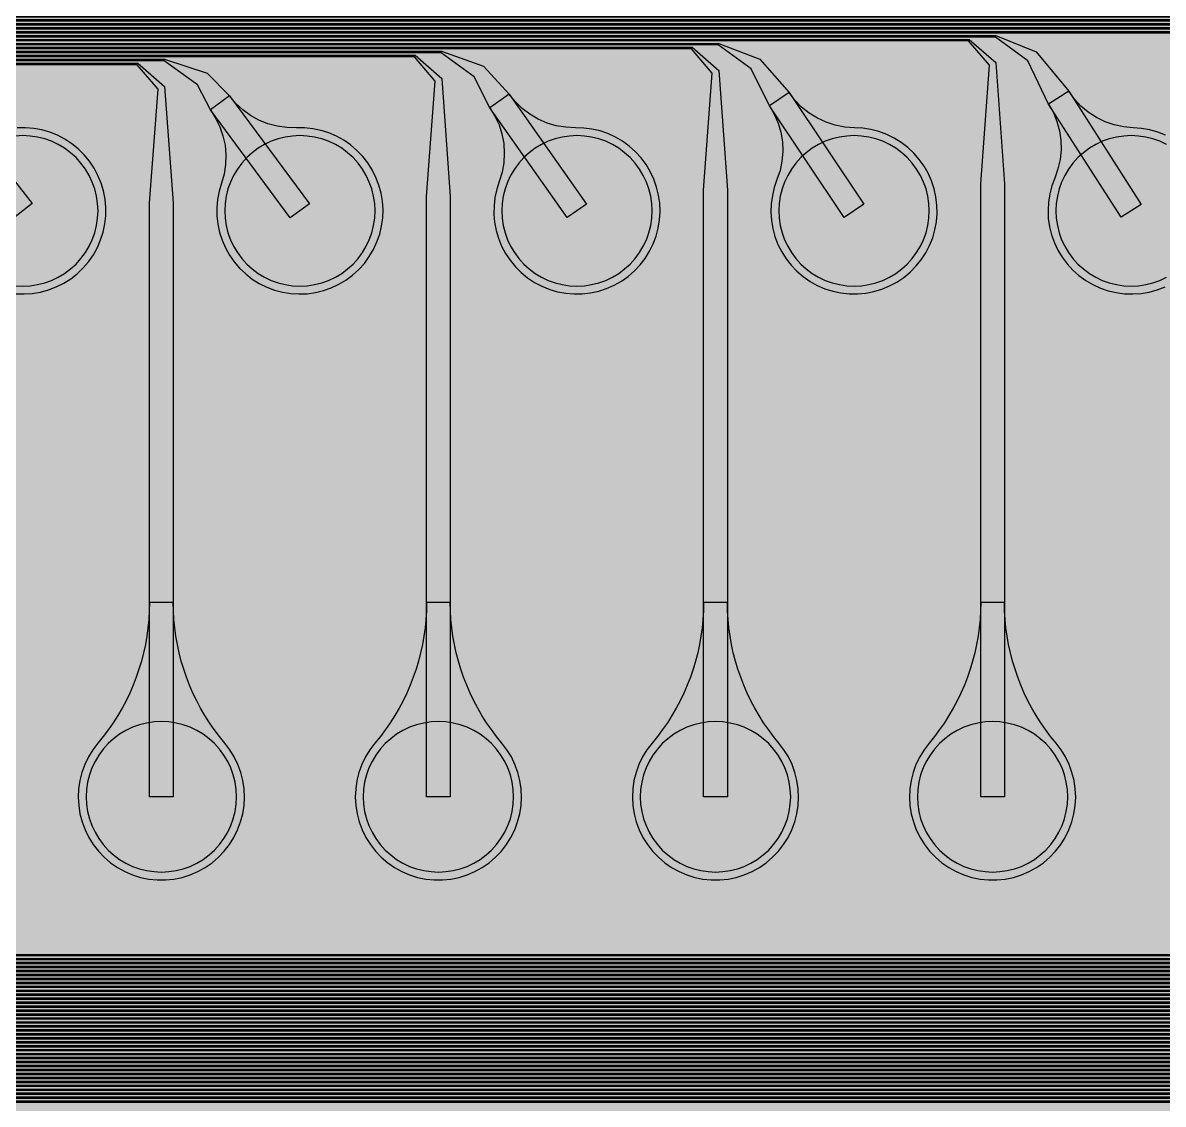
# Model space of a CAD drawing. Header units: metres. Extents: x -7220 to 10980, y -29667 to 1833.
# Drawn here: x -2607 to -1167, y -28281 to -26915 of the extents above; entities that cross this region are included whole.
import ezdxf

# ---------------------------------------------------------------- set-up
doc = ezdxf.new("R2010")
doc.units = ezdxf.units.M
for name, color, linetype in [('Metal1', 4, 'CONTINUOUS'), ('Polyimide', 7, 'CONTINUOUS'), ('Polyimide_Negative', 5, 'CONTINUOUS')]:
    doc.layers.add(name, color=color, linetype=linetype)

msp = doc.modelspace()

# ---------------------------------------------------------------- hatches: boundary and pattern name
at = {"layer": 'Polyimide'}
msp.add_hatch(color=7, dxfattribs=at).paths.add_polyline_path([(4099.4, -13861.6), (4142.6, -14152.8), (4214.2, -14438.4), (4313.4, -14715.5), (4439.2, -14981.7), (4590.6, -15234.2), (4766, -15470.7), (4963.7, -15688.8), (5181.8, -15886.5), (5418.3, -16061.9), (5670.8, -16213.3), (5936.9, -16339.1), (6214.1, -16438.3), (6499.7, -16509.9), (6790.9, -16553.1), (7085, -16567.5), (9980.4, -16567.5), (10058.8, -16571.4), (10136.4, -16582.9), (10212.6, -16601.9), (10286.5, -16628.4), (10357.5, -16662), (10424.8, -16702.3), (10487.9, -16749.1), (10546.1, -16801.8), (10598.8, -16860), (10645.6, -16923), (10685.9, -16990.4), (10719.5, -17061.4), (10745.9, -17135.3), (10765, -17211.4), (10776.5, -17289.1), (10780.4, -17367.5), (10780.4, -21957.3), (10741.6, -22012.9), (10706, -22070.6), (10673.6, -22130.1), (10644.5, -22191.4), (10618.9, -22254.2), (10596.8, -22318.2), (10578.3, -22383.5), (10563.4, -22449.6), (10552.2, -22516.5), (10544.7, -22583.8), (10541, -22651.5), (10541, -22719.3), (10544.7, -22787), (10552.2, -22854.4), (10563.4, -22921.2), (10578.3, -22987.4), (10596.8, -23052.6), (10618.9, -23116.7), (10644.5, -23179.5), (10673.6, -23240.7), (10706, -23300.3), (10741.6, -23357.9), (10780.4, -23413.5), (10780.4, -28667.5), (10776.5, -28745.9), (10765, -28823.6), (10745.9, -28899.7), (10719.5, -28973.6), (10685.9, -29044.6), (10645.6, -29112), (10598.8, -29175), (10546.1, -29233.2), (10487.9, -29285.9), (10424.8, -29332.7), (10357.5, -29373), (10286.5, -29406.6), (10212.6, -29433.1), (10136.4, -29452.1), (10058.8, -29463.6), (9980.4, -29467.5), (-6219.6, -29467.5), (-6298, -29463.6), (-6375.7, -29452.1), (-6451.9, -29433.1), (-6525.8, -29406.6), (-6596.7, -29373), (-6664.1, -29332.7), (-6727.1, -29285.9), (-6785.3, -29233.2), (-6838, -29175), (-6884.8, -29112), (-6925.2, -29044.6), (-6958.7, -28973.6), (-6985.2, -28899.7), (-7004.3, -28823.6), (-7015.8, -28745.9), (-7019.6, -28667.5), (-7019.6, -23426.3), (-6979.4, -23370.1), (-6942.3, -23311.6), (-6908.7, -23251.2), (-6878.5, -23189), (-6851.8, -23125.1), (-6828.8, -23059.9), (-6809.5, -22993.4), (-6794, -22926), (-6782.4, -22857.8), (-6774.6, -22789.1), (-6770.7, -22720), (-6770.7, -22650.8), (-6774.6, -22581.8), (-6782.4, -22513), (-6794, -22444.8), (-6809.5, -22377.4), (-6828.8, -22311), (-6851.8, -22245.7), (-6878.5, -22181.9), (-6908.7, -22119.7), (-6942.3, -22059.2), (-6979.4, -22000.8), (-7019.6, -21944.5), (-7019.6, -17367.5), (-7015.8, -17289.1), (-7004.3, -17211.4), (-6985.2, -17135.3), (-6958.7, -17061.4), (-6925.2, -16990.4), (-6884.8, -16923), (-6838, -16860), (-6785.3, -16801.8), (-6727.1, -16749.1), (-6664.1, -16702.3), (-6596.7, -16662), (-6525.8, -16628.4), (-6451.9, -16601.9), (-6375.7, -16582.9), (-6298, -16571.4), (-6219.6, -16567.5), (-3314, -16567.5), (-3019.9, -16553.1), (-2728.7, -16509.9), (-2443.1, -16438.3), (-2165.9, -16339.1), (-1899.8, -16213.3), (-1647.3, -16061.9), (-1410.8, -15886.5), (-1192.7, -15688.8), (-995, -15470.7), (-819.6, -15234.2), (-668.2, -14981.7), (-542.4, -14715.5), (-443.2, -14438.4), (-371.6, -14152.8), (-328.4, -13861.6), (-314, -13567.5), (-314, -13373.5), (-317.5, -13328.1), (-327.7, -13283.8), (-344.6, -13241.5), (-367.6, -13202.3), (-396.4, -13167), (-430.1, -13136.5), (-468, -13111.4), (-509.3, -13092.3), (-509.3, -13092.3), (-578.2, -13061.3), (-642.2, -13021.2), (-700.3, -12973), (-751.3, -12917.3), (-794.4, -12855.3), (-828.7, -12788.1), (-853.7, -12716.8), (-868.9, -12642.8), (-874, -12567.5), (-868.9, -12492.2), (-853.7, -12418.2), (-828.7, -12346.9), (-794.4, -12279.7), (-751.3, -12217.7), (-700.3, -12162), (-642.2, -12113.8), (-578.2, -12073.7), (-509.3, -12042.7), (-509.3, -12042.7), (-468, -12023.6), (-430.1, -11998.5), (-396.4, -11968), (-367.6, -11932.7), (-344.6, -11893.5), (-327.7, -11851.2), (-317.5, -11806.9), (-314, -11761.5), (-314, -11074.3), (-317.5, -11028.9), (-327.7, -10984.6), (-344.6, -10942.4), (-367.6, -10903.1), (-396.4, -10867.8), (-430.1, -10837.3), (-468, -10812.2), (-509.3, -10793.2), (-509.3, -10793.2), (-578.2, -10762.1), (-642.2, -10722.1), (-700.3, -10673.8), (-751.3, -10618.1), (-794.4, -10556.1), (-828.7, -10488.9), (-853.7, -10417.6), (-868.9, -10343.7), (-874, -10268.3), (-868.9, -10193), (-853.7, -10119), (-828.7, -10047.8), (-794.4, -9980.5), (-751.3, -9918.5), (-700.3, -9862.9), (-642.2, -9814.6), (-578.2, -9774.6), (-509.3, -9743.5), (-509.3, -9743.5), (-468, -9724.5), (-430.1, -9699.4), (-396.4, -9668.8), (-367.6, -9633.5), (-344.6, -9594.3), (-327.7, -9552), (-317.5, -9507.7), (-314, -9462.4), (-314, -8775.1), (-317.5, -8729.8), (-327.7, -8685.5), (-344.6, -8643.2), (-367.6, -8604), (-396.4, -8568.7), (-430.1, -8538.1), (-468, -8513), (-509.3, -8494), (-509.3, -8494), (-578.2, -8462.9), (-642.2, -8422.9), (-700.3, -8374.6), (-751.3, -8319), (-794.4, -8257), (-828.7, -8189.7), (-853.7, -8118.5), (-868.9, -8044.5), (-874, -7969.2), (-868.9, -7893.8), (-853.7, -7819.9), (-828.7, -7748.6), (-794.4, -7681.4), (-751.3, -7619.4), (-700.3, -7563.7), (-642.2, -7515.4), (-578.2, -7475.4), (-509.3, -7444.3), (-509.3, -7444.3), (-468, -7425.3), (-430.1, -7400.2), (-396.4, -7369.7), (-367.6, -7334.4), (-344.6, -7295.1), (-327.7, -7252.9), (-317.5, -7208.6), (-314, -7163.2), (-314, -6476), (-317.5, -6430.6), (-327.7, -6386.3), (-344.6, -6344), (-367.6, -6304.8), (-396.4, -6269.5), (-430.1, -6239), (-468, -6213.9), (-509.3, -6194.8), (-509.3, -6194.8), (-578.2, -6163.8), (-642.2, -6123.7), (-700.3, -6075.5), (-751.3, -6019.8), (-794.4, -5957.8), (-828.7, -5890.6), (-853.7, -5819.3), (-868.9, -5745.3), (-874, -5670), (-868.9, -5594.7), (-853.7, -5520.7), (-828.7, -5449.4), (-794.4, -5382.2), (-751.3, -5320.2), (-700.3, -5264.5), (-642.2, -5216.3), (-578.2, -5176.2), (-509.3, -5145.2), (-509.3, -5145.2), (-468, -5126.1), (-430.1, -5101), (-396.4, -5070.5), (-367.6, -5035.2), (-344.6, -4996), (-327.7, -4953.7), (-317.5, -4909.4), (-314, -4864), (-314, 380), (-314, 1532.5), (-269, 1532.5), (-268.8, 1525.6), (-268.1, 1518.8), (-267, 1512), (-265.4, 1505.3), (-263.4, 1498.7), (-261, 1492.3), (-258.2, 1486.1), (-254.9, 1480), (-251.3, 1474.2), (-247.3, 1468.6), (-242.9, 1463.3), (-238.2, 1458.3), (-233.2, 1453.6), (-227.9, 1449.2), (-222.3, 1445.2), (-216.5, 1441.6), (-210.4, 1438.3), (-204.2, 1435.5), (-197.8, 1433.1), (-191.2, 1431.1), (-184.5, 1429.5), (-177.7, 1428.4), (-170.9, 1427.7), (-164, 1427.5), (-157.1, 1427.7), (-150.3, 1428.4), (-143.5, 1429.5), (-136.8, 1431.1), (-130.2, 1433.1), (-123.8, 1435.5), (-117.6, 1438.3), (-111.5, 1441.6), (-105.7, 1445.2), (-100.1, 1449.2), (-94.8, 1453.6), (-89.8, 1458.3), (-85.1, 1463.3), (-80.7, 1468.6), (-76.7, 1474.2), (-73.1, 1480), (-69.8, 1486.1), (-67, 1492.3), (-64.6, 1498.7), (-62.6, 1505.3), (-61, 1512), (-59.9, 1518.8), (-59.2, 1525.6), (-59, 1532.5), (1786, 1532.5), (3835, 1532.5), (3835.2, 1539), (3835.9, 1545.6), (3836.9, 1552), (3838.4, 1558.4), (3840.3, 1564.6), (3842.6, 1570.8), (3845.3, 1576.7), (3848.4, 1582.5), (3851.9, 1588.1), (3855.7, 1593.4), (3859.8, 1598.4), (3864.3, 1603.2), (3869.1, 1607.7), (3874.1, 1611.8), (3879.4, 1615.6), (3885, 1619.1), (3890.8, 1622.2), (3896.7, 1624.9), (3902.9, 1627.2), (3909.1, 1629.1), (3915.5, 1630.6), (3921.9, 1631.6), (3928.5, 1632.3), (3935, 1632.5), (3941.5, 1632.3), (3948.1, 1631.6), (3954.5, 1630.6), (3960.9, 1629.1), (3967.1, 1627.2), (3973.3, 1624.9), (3979.2, 1622.2), (3985, 1619.1), (3990.6, 1615.6), (3995.9, 1611.8), (4000.9, 1607.7), (4005.7, 1603.2), (4010.2, 1598.4), (4014.3, 1593.4), (4018.1, 1588.1), (4021.6, 1582.5), (4024.7, 1576.7), (4027.4, 1570.8), (4029.7, 1564.6), (4031.6, 1558.4), (4033.1, 1552), (4034.1, 1545.6), (4034.8, 1539), (4035, 1532.5), (4085, 1532.5), (4085, 380), (4085, 330), (4085, -4864), (4088.5, -4909.4), (4098.7, -4953.7), (4115.6, -4996), (4138.6, -5035.2), (4167.4, -5070.5), (4201.1, -5101), (4239, -5126.1), (4280.3, -5145.2), (4280.3, -5145.2), (4349.2, -5176.2), (4413.2, -5216.3), (4471.3, -5264.5), (4522.3, -5320.2), (4565.4, -5382.2), (4599.7, -5449.4), (4624.7, -5520.7), (4639.9, -5594.7), (4645, -5670), (4639.9, -5745.3), (4624.7, -5819.3), (4599.7, -5890.6), (4565.4, -5957.8), (4522.3, -6019.8), (4471.3, -6075.5), (4413.2, -6123.7), (4349.2, -6163.8), (4280.3, -6194.8), (4239, -6213.9), (4201.1, -6239), (4167.4, -6269.5), (4138.6, -6304.8), (4115.6, -6344), (4098.7, -6386.3), (4088.5, -6430.6), (4085, -6476), (4085, -13567.5), (4099.4, -13861.6)])

# ---------------------------------------------------------------- linework, layer by layer
at = {"layer": 'Metal1'}
for points in [[(1748.9, -18191.7), (1748.9, -28247.9), (1718.3, -28278.5), (-5887.5, -28278.5), (-5918.1, -28247.9), (-5918.1, -25926.6), (-5887.5, -25896), (-4532.4, -25896), (-4473.7, -25906.7), (-4466.5, -25911.9), (-4346.5, -26031.9), (-4367.7, -26053.1), (-4487.7, -25933.1), (-4489.1, -25929.8), (-4532.8, -25898), (-5886.7, -25898), (-5916.1, -25927.4), (-5916.1, -28247.1), (-5886.7, -28276.5), (1717.5, -28276.5), (1746.9, -28247.1), (1746.9, -18191.7)], [(1743.9, -18191.7), (1743.9, -28242.9), (1713.3, -28273.5), (-5882.5, -28273.5), (-5913.1, -28242.9), (-5913.1, -25931.6), (-5882.5, -25901), (-4561.7, -25901), (-4527.8, -25930.2), (-4517.1, -26068.2), (-4517.1, -26782.5), (-4547.1, -26782.5), (-4547.1, -26068.2), (-4536.5, -25933.8), (-4562.5, -25903), (-5881.7, -25903), (-5911.1, -25932.4), (-5911.1, -28242.1), (-5881.7, -28271.5), (1712.5, -28271.5), (1741.9, -28242.1), (1741.9, -18191.7)], [(1738.9, -18191.7), (1738.9, -28237.9), (1708.3, -28268.5), (-5877.5, -28268.5), (-5908.1, -28237.9), (-5908.1, -25936.6), (-5877.5, -25906), (-4872.4, -25906), (-4812.9, -25915.5), (-4696.5, -26031.9), (-4717.7, -26053.1), (-4829.9, -25940.9), (-4872.8, -25908), (-5876.7, -25908), (-5906.1, -25937.4), (-5906.1, -28237.1), (-5876.7, -28266.5), (1707.5, -28266.5), (1736.9, -28237.1), (1736.9, -18191.7)], [(1733.9, -18191.7), (1733.9, -28232.9), (1703.3, -28263.5), (-5872.5, -28263.5), (-5903.1, -28232.9), (-5903.1, -25941.6), (-5872.5, -25911), (-4911.7, -25911), (-4877.8, -25940.2), (-4867.1, -26076.2), (-4867.1, -26782.5), (-4897.1, -26782.5), (-4897.1, -26076.2), (-4886.5, -25943.8), (-4912.5, -25913), (-5871.7, -25913), (-5901.1, -25942.4), (-5901.1, -28232.1), (-5871.7, -28261.5), (1702.5, -28261.5), (1731.9, -28232.1), (1731.9, -18191.7)], [(1728.9, -18191.7), (1728.9, -28227.9), (1698.3, -28258.5), (-5867.5, -28258.5), (-5898.1, -28227.9), (-5898.1, -25946.6), (-5867.5, -25916), (-5212.4, -25916), (-5152.9, -25925.5), (-5046.5, -26031.9), (-5067.7, -26053.1), (-5169.9, -25950.9), (-5212.8, -25918), (-5866.7, -25918), (-5896.1, -25947.4), (-5896.1, -28227.1), (-5866.7, -28256.5), (1697.5, -28256.5), (1726.9, -28227.1), (1726.9, -18191.7)], [(1723.9, -18191.7), (1723.9, -28222.9), (1693.3, -28253.5), (-5862.5, -28253.5), (-5893.1, -28222.9), (-5893.1, -25951.6), (-5862.5, -25921), (-5261.7, -25921), (-5227.7, -25950.2), (-5217.1, -26084.2), (-5217.1, -26782.5), (-5247.1, -26782.5), (-5247.1, -26084.2), (-5236.5, -25953.8), (-5262.5, -25923), (-5861.7, -25923), (-5891.1, -25952.4), (-5891.1, -28222.1), (-5861.7, -28251.5), (1692.5, -28251.5), (1721.9, -28222.1), (1721.9, -18191.7)], [(1718.9, -18191.7), (1718.9, -28217.9), (1688.3, -28248.5), (-5857.5, -28248.5), (-5888.1, -28217.9), (-5888.1, -26921.6), (-5857.5, -26891), (163.3, -26891), (199.6, -26919.2), (207.9, -26982.8), (207.9, -27152.5), (177.9, -27152.5), (177.9, -26982.8), (186.1, -26924.8), (162.5, -26893), (-5856.7, -26893), (-5886.1, -26922.4), (-5886.1, -28217.1), (-5856.7, -28246.5), (1687.5, -28246.5), (1716.9, -28217.1), (1716.9, -18191.7)], [(1713.9, -18191.7), (1713.9, -28212.9), (1683.3, -28243.5), (-5852.5, -28243.5), (-5883.1, -28212.9), (-5883.1, -26926.6), (-5852.5, -26896), (-11.7, -26896), (21.8, -26925.4), (32.9, -27086.2), (32.9, -27892.5), (2.9, -27892.5), (2.9, -27086.2), (13.9, -26928.6), (-12.5, -26898), (-5851.7, -26898), (-5881.1, -26927.4), (-5881.1, -28212.1), (-5851.7, -28241.5), (1682.5, -28241.5), (1711.9, -28212.1), (1711.9, -18191.7)], [(1708.9, -18191.7), (1708.9, -28207.9), (1678.3, -28238.5), (-5847.5, -28238.5), (-5878.1, -28207.9), (-5878.1, -26931.6), (-5847.5, -26901), (-328.1, -26901), (-279, -26923.6), (-227.4, -26997.3), (-144.1, -27145.1), (-170.2, -27159.9), (-253.5, -27012), (-288.2, -26932.6), (-328.6, -26903), (-5846.7, -26903), (-5876.1, -26932.4), (-5876.1, -28207.1), (-5846.7, -28236.5), (1677.5, -28236.5), (1706.9, -28207.1), (1706.9, -18191.7)], [(1703.9, -18191.7), (1703.9, -28202.9), (1673.3, -28233.5), (-5842.5, -28233.5), (-5873.1, -28202.9), (-5873.1, -26936.6), (-5842.5, -26906), (-361.7, -26906), (-328.1, -26935.4), (-317.1, -27094.2), (-317.1, -27892.5), (-347.1, -27892.5), (-347.1, -27094.2), (-336.1, -26938.6), (-362.5, -26908), (-5841.7, -26908), (-5871.1, -26937.4), (-5871.1, -28202.1), (-5841.7, -28231.5), (1672.5, -28231.5), (1701.9, -28202.1), (1701.9, -18191.7)], [(1698.9, -18191.7), (1698.9, -28197.9), (1668.3, -28228.5), (-5837.5, -28228.5), (-5868.1, -28197.9), (-5868.1, -26941.6), (-5837.5, -26911), (-678.1, -26911), (-628.4, -26933), (-580.1, -26998.6), (-494.2, -27144.9), (-520.1, -27160.1), (-606, -27013.8), (-637.9, -26942.7), (-678.6, -26913), (-5836.7, -26913), (-5866.1, -26942.4), (-5866.1, -28197.1), (-5836.7, -28226.5), (1667.5, -28226.5), (1696.9, -28197.1), (1696.9, -18191.7)], [(1693.9, -18191.7), (1693.9, -28192.9), (1663.3, -28223.5), (-5832.5, -28223.5), (-5863.1, -28192.9), (-5863.1, -26946.6), (-5832.5, -26916), (-711.7, -26916), (-678.1, -26945.3), (-667.1, -27102.2), (-667.1, -27892.5), (-697.1, -27892.5), (-697.1, -27102.2), (-686.1, -26948.7), (-712.5, -26918), (-5831.7, -26918), (-5861.1, -26947.4), (-5861.1, -28192.1), (-5831.7, -28221.5), (1662.5, -28221.5), (1691.9, -28192.1), (1691.9, -18191.7)], [(1688.9, -18191.7), (1688.9, -28187.9), (1658.3, -28218.5), (-5827.5, -28218.5), (-5858.1, -28187.9), (-5858.1, -26951.6), (-5827.5, -26921), (-1028.1, -26921), (-977.7, -26942.4), (-933, -27000), (-844.3, -27144.7), (-869.9, -27160.3), (-958.6, -27015.6), (-987.7, -26952.8), (-1028.6, -26923), (-5826.7, -26923), (-5856.1, -26952.4), (-5856.1, -28187.1), (-5826.7, -28216.5), (1657.5, -28216.5), (1686.9, -28187.1), (1686.9, -18191.7)], [(1683.9, -18191.7), (1683.9, -28182.9), (1653.3, -28213.5), (-5822.5, -28213.5), (-5853.1, -28182.9), (-5853.1, -26956.6), (-5822.5, -26926), (-1061.7, -26926), (-1028.1, -26955.3), (-1017.1, -27110.2), (-1017.1, -27892.5), (-1047.1, -27892.5), (-1047.1, -27110.2), (-1036.2, -26958.7), (-1062.5, -26928), (-5821.7, -26928), (-5851.1, -26957.4), (-5851.1, -28182.1), (-5821.7, -28211.5), (1652.5, -28211.5), (1681.9, -28182.1), (1681.9, -18191.7)], [(1678.9, -18191.7), (1678.9, -28177.9), (1648.3, -28208.5), (-5817.5, -28208.5), (-5848.1, -28177.9), (-5848.1, -26961.6), (-5817.5, -26931), (-1378.1, -26931), (-1326.9, -26951.7), (-1286, -27001.5), (-1194.5, -27144.4), (-1219.8, -27160.6), (-1311.3, -27017.7), (-1337.4, -26962.9), (-1378.6, -26933), (-5816.7, -26933), (-5846.1, -26962.4), (-5846.1, -28177.1), (-5816.7, -28206.5), (1647.5, -28206.5), (1676.9, -28177.1), (1676.9, -18191.7)], [(1673.9, -18191.7), (1673.9, -28172.9), (1643.3, -28203.5), (-5812.5, -28203.5), (-5843.1, -28172.9), (-5843.1, -26966.6), (-5812.5, -26936), (-1411.7, -26936), (-1378.1, -26965.3), (-1367.1, -27118.2), (-1367.1, -27892.5), (-1397.1, -27892.5), (-1397.1, -27118.2), (-1386.2, -26968.7), (-1412.5, -26938), (-5811.7, -26938), (-5841.1, -26967.4), (-5841.1, -28172.1), (-5811.7, -28201.5), (1642.5, -28201.5), (1671.9, -28172.1), (1671.9, -18191.7)], [(1668.9, -18191.7), (1668.9, -28167.9), (1638.3, -28198.5), (-5807.5, -28198.5), (-5838.1, -28167.9), (-5838.1, -26971.6), (-5807.5, -26941), (-1728.1, -26941), (-1676.1, -26960.8), (-1639.2, -27003.2), (-1544.7, -27144.1), (-1569.6, -27160.9), (-1664.1, -27019.9), (-1687.1, -26973), (-1728.6, -26943), (-5806.7, -26943), (-5836.1, -26972.4), (-5836.1, -28167.1), (-5806.7, -28196.5), (1637.5, -28196.5), (1666.9, -28167.1), (1666.9, -18191.7)], [(1663.9, -18191.7), (1663.9, -28162.9), (1633.3, -28193.5), (-5802.5, -28193.5), (-5833.1, -28162.9), (-5833.1, -26976.6), (-5802.5, -26946), (-1761.7, -26946), (-1728, -26975.3), (-1717.1, -27126.2), (-1717.1, -27892.5), (-1747.1, -27892.5), (-1747.1, -27126.2), (-1736.2, -26978.7), (-1762.5, -26948), (-5801.7, -26948), (-5831.1, -26977.4), (-5831.1, -28162.1), (-5801.7, -28191.5), (1632.5, -28191.5), (1661.9, -28162.1), (1661.9, -18191.7)], [(1658.9, -18191.7), (1658.9, -28157.9), (1628.3, -28188.5), (-5797.5, -28188.5), (-5828.1, -28157.9), (-5828.1, -26981.6), (-5797.5, -26951), (-2078.1, -26951), (-2025.3, -26969.9), (-1992.6, -27005.1), (-1894.9, -27143.9), (-1919.4, -27161.1), (-2017.1, -27022.4), (-2036.9, -26983.2), (-2078.6, -26953), (-5796.7, -26953), (-5826.1, -26982.4), (-5826.1, -28157.1), (-5796.7, -28186.5), (1627.5, -28186.5), (1656.9, -28157.1), (1656.9, -18191.7)], [(1653.9, -18191.7), (1653.9, -28152.9), (1623.3, -28183.5), (-5792.5, -28183.5), (-5823.1, -28152.9), (-5823.1, -26986.6), (-5792.5, -26956), (-2111.7, -26956), (-2078, -26985.3), (-2067.1, -27134.2), (-2067.1, -27892.5), (-2097.1, -27892.5), (-2097.1, -27134.2), (-2086.3, -26988.7), (-2112.5, -26958), (-5791.7, -26958), (-5821.1, -26987.4), (-5821.1, -28152.1), (-5791.7, -28181.5), (1622.5, -28181.5), (1651.9, -28152.1), (1651.9, -18191.7)], [(1648.9, -18191.7), (1648.9, -28147.9), (1618.3, -28178.5), (-5787.5, -28178.5), (-5818.1, -28147.9), (-5818.1, -26991.6), (-5787.5, -26961), (-2428.1, -26961), (-2374.4, -26978.8), (-2346.1, -27007.2), (-2245.1, -27143.6), (-2269.2, -27161.4), (-2370.2, -27025.1), (-2386.6, -26993.4), (-2428.6, -26963), (-5786.7, -26963), (-5816.1, -26992.4), (-5816.1, -28147.1), (-5786.7, -28176.5), (1617.5, -28176.5), (1646.9, -28147.1), (1646.9, -18191.7)], [(1643.9, -18191.7), (1643.9, -28142.9), (1613.3, -28173.5), (-5782.5, -28173.5), (-5813.1, -28142.9), (-5813.1, -26996.6), (-5782.5, -26966), (-2461.7, -26966), (-2428, -26995.3), (-2417.1, -27142.2), (-2417.1, -27892.5), (-2447.1, -27892.5), (-2447.1, -27142.2), (-2436.3, -26998.7), (-2462.5, -26968), (-5781.7, -26968), (-5811.1, -26997.4), (-5811.1, -28142.1), (-5781.7, -28171.5), (1612.5, -28171.5), (1641.9, -28142.1), (1641.9, -18191.7)], [(1638.9, -18191.7), (1638.9, -28137.9), (1608.3, -28168.5), (-5777.5, -28168.5), (-5808.1, -28137.9), (-5808.1, -27001.6), (-5777.5, -26971), (-2778.1, -26971), (-2723.4, -26987.6), (-2699.9, -27009.6), (-2595.3, -27143.3), (-2618.9, -27161.7), (-2723.5, -27028.1), (-2736.3, -27003.6), (-2778.6, -26973), (-5776.7, -26973), (-5806.1, -27002.4), (-5806.1, -28137.1), (-5776.7, -28166.5), (1607.5, -28166.5), (1636.9, -28137.1), (1636.9, -18191.7)], [(1633.9, -18191.7), (1633.9, -28132.9), (1603.3, -28163.5), (-5772.5, -28163.5), (-5803.1, -28132.9), (-5803.1, -27006.6), (-5772.5, -26976), (-2811.7, -26976), (-2777.9, -27005.3), (-2767.1, -27150.2), (-2767.1, -27892.5), (-2797.1, -27892.5), (-2797.1, -27150.2), (-2786.3, -27008.7), (-2812.5, -26978), (-5771.7, -26978), (-5801.1, -27007.4), (-5801.1, -28132.1), (-5771.7, -28161.5), (1602.5, -28161.5), (1631.9, -28132.1), (1631.9, -18191.7)], [(1628.9, -18191.7), (1628.9, -28127.9), (1598.3, -28158.5), (-5767.5, -28158.5), (-5798.1, -28127.9), (-5798.1, -27011.6), (-5767.5, -26981), (-3157.4, -26981), (-3101.3, -26995.6), (-3066.5, -27021.9), (-2946.5, -27141.9), (-2967.7, -27163.1), (-3087.7, -27043.1), (-3111.5, -27010.9), (-3157.8, -26983), (-5766.7, -26983), (-5796.1, -27012.4), (-5796.1, -28127.1), (-5766.7, -28156.5), (1597.5, -28156.5), (1626.9, -28127.1), (1626.9, -18191.7)], [(1623.9, -18191.7), (1623.9, -28122.9), (1593.3, -28153.5), (-5762.5, -28153.5), (-5793.1, -28122.9), (-5793.1, -27016.6), (-5762.5, -26986), (-3161.7, -26986), (-3127.9, -27015.2), (-3117.1, -27158.2), (-3117.1, -27892.5), (-3147.1, -27892.5), (-3147.1, -27158.2), (-3136.4, -27018.8), (-3162.5, -26988), (-5761.7, -26988), (-5791.1, -27017.4), (-5791.1, -28122.1), (-5761.7, -28151.5), (1592.5, -28151.5), (1621.9, -28122.1), (1621.9, -18191.7)], [(1618.9, -18191.7), (1618.9, -28117.9), (1588.3, -28148.5), (-5757.5, -28148.5), (-5788.1, -28117.9), (-5788.1, -27021.6), (-5757.5, -26991), (-3497.4, -26991), (-3440.5, -27004.4), (-3416.5, -27021.9), (-3296.5, -27141.9), (-3317.7, -27163.1), (-3437.7, -27043.1), (-3452.3, -27022), (-3497.8, -26993), (-5756.7, -26993), (-5786.1, -27022.4), (-5786.1, -28117.1), (-5756.7, -28146.5), (1587.5, -28146.5), (1616.9, -28117.1), (1616.9, -18191.7)], [(1613.9, -18191.7), (1613.9, -28112.9), (1583.3, -28143.5), (-5752.5, -28143.5), (-5783.1, -28112.9), (-5783.1, -27026.6), (-5752.5, -26996), (-3511.7, -26996), (-3477.9, -27025.2), (-3467.1, -27166.2), (-3467.1, -27892.5), (-3497.1, -27892.5), (-3497.1, -27166.2), (-3486.4, -27028.8), (-3512.5, -26998), (-5751.7, -26998), (-5781.1, -27027.4), (-5781.1, -28112.1), (-5751.7, -28141.5), (1582.5, -28141.5), (1611.9, -28112.1), (1611.9, -18191.7)], [(1608.9, -18191.7), (1608.9, -28107.9), (1578.3, -28138.5), (-5747.5, -28138.5), (-5778.1, -28107.9), (-5778.1, -27031.6), (-5747.5, -27001), (-3837.4, -27001), (-3779.4, -27012.8), (-3766.5, -27021.9), (-3646.5, -27141.9), (-3667.7, -27163.1), (-3787.7, -27043.1), (-3793.4, -27033.7), (-3837.8, -27003), (-5746.7, -27003), (-5776.1, -27032.4), (-5776.1, -28107.1), (-5746.7, -28136.5), (1577.5, -28136.5), (1606.9, -28107.1), (1606.9, -18191.7)], [(1603.9, -18191.7), (1603.9, -28102.9), (1573.3, -28133.5), (-5742.5, -28133.5), (-5773.1, -28102.9), (-5773.1, -27036.6), (-5742.5, -27006), (-3861.7, -27006), (-3827.8, -27035.2), (-3817.1, -27174.2), (-3817.1, -27892.5), (-3847.1, -27892.5), (-3847.1, -27174.2), (-3836.4, -27038.8), (-3862.5, -27008), (-5741.7, -27008), (-5771.1, -27037.4), (-5771.1, -28102.1), (-5741.7, -28131.5), (1572.5, -28131.5), (1601.9, -28102.1), (1601.9, -18191.7)], [(1598.9, -18191.7), (1598.9, -28097.9), (1568.3, -28128.5), (-5737.5, -28128.5), (-5768.1, -28097.9), (-5768.1, -27041.6), (-5737.5, -27011), (-4177.4, -27011), (-4117.9, -27020.5), (-3996.5, -27141.9), (-4017.7, -27163.1), (-4134.9, -27045.9), (-4177.8, -27013), (-5736.7, -27013), (-5766.1, -27042.4), (-5766.1, -28097.1), (-5736.7, -28126.5), (1567.5, -28126.5), (1596.9, -28097.1), (1596.9, -18191.7)], [(1593.9, -18191.7), (1593.9, -28092.9), (1563.3, -28123.5), (-5732.5, -28123.5), (-5763.1, -28092.9), (-5763.1, -27046.6), (-5732.5, -27016), (-4211.7, -27016), (-4177.8, -27045.2), (-4167.1, -27182.2), (-4167.1, -27892.5), (-4197.1, -27892.5), (-4197.1, -27182.2), (-4186.5, -27048.8), (-4212.5, -27018), (-5731.7, -27018), (-5761.1, -27047.4), (-5761.1, -28092.1), (-5731.7, -28121.5), (1562.5, -28121.5), (1591.9, -28092.1), (1591.9, -18191.7)], [(1588.9, -18191.7), (1588.9, -28087.9), (1558.3, -28118.5), (-5727.5, -28118.5), (-5758.1, -28087.9), (-5758.1, -27051.6), (-5727.5, -27021), (-4517.4, -27021), (-4457.9, -27030.5), (-4346.5, -27141.9), (-4367.7, -27163.1), (-4474.9, -27055.9), (-4517.8, -27023), (-5726.7, -27023), (-5756.1, -27052.4), (-5756.1, -28087.1), (-5726.7, -28116.5), (1557.5, -28116.5), (1586.9, -28087.1), (1586.9, -18191.7)], [(1583.9, -18191.7), (1583.9, -28082.9), (1553.3, -28113.5), (-5722.5, -28113.5), (-5753.1, -28082.9), (-5753.1, -27056.6), (-5722.5, -27026), (-4561.7, -27026), (-4527.7, -27055.2), (-4517.1, -27190.2), (-4517.1, -27892.5), (-4547.1, -27892.5), (-4547.1, -27190.2), (-4536.5, -27058.8), (-4562.5, -27028), (-5721.7, -27028), (-5751.1, -27057.4), (-5751.1, -28082.1), (-5721.7, -28111.5), (1552.5, -28111.5), (1581.9, -28082.1), (1581.9, -18191.7)], [(1578.9, -18191.7), (1578.9, -28077.9), (1548.3, -28108.5), (-5717.5, -28108.5), (-5748.1, -28077.9), (-5748.1, -27061.6), (-5717.5, -27031), (-4857.4, -27031), (-4797.9, -27040.5), (-4696.5, -27141.9), (-4717.7, -27163.1), (-4814.9, -27065.9), (-4857.8, -27033), (-5716.7, -27033), (-5746.1, -27062.4), (-5746.1, -28077.1), (-5716.7, -28106.5), (1547.5, -28106.5), (1576.9, -28077.1), (1576.9, -18191.7)], [(1573.9, -18191.7), (1573.9, -28072.9), (1543.3, -28103.5), (-5712.5, -28103.5), (-5743.1, -28072.9), (-5743.1, -27066.6), (-5712.5, -27036), (-4911.7, -27036), (-4877.7, -27065.2), (-4867.1, -27198.2), (-4867.1, -27892.5), (-4897.1, -27892.5), (-4897.1, -27198.2), (-4886.5, -27068.8), (-4912.5, -27038), (-5711.7, -27038), (-5741.1, -27067.4), (-5741.1, -28072.1), (-5711.7, -28101.5), (1542.5, -28101.5), (1571.9, -28072.1), (1571.9, -18191.7)], [(1568.9, -18191.7), (1568.9, -28067.9), (1538.3, -28098.5), (-5707.5, -28098.5), (-5738.1, -28067.9), (-5738.1, -27071.6), (-5707.5, -27041), (-5197.4, -27041), (-5137.9, -27050.5), (-5046.5, -27141.9), (-5067.7, -27163.1), (-5154.9, -27075.9), (-5197.8, -27043), (-5706.7, -27043), (-5736.1, -27072.4), (-5736.1, -28067.1), (-5706.7, -28096.5), (1537.5, -28096.5), (1566.9, -28067.1), (1566.9, -18191.7)], [(1563.9, -18191.7), (1563.9, -28062.9), (1533.3, -28093.5), (-5702.5, -28093.5), (-5733.1, -28062.9), (-5733.1, -27076.6), (-5702.5, -27046), (-5261.7, -27046), (-5227.7, -27075.2), (-5217.1, -27206.2), (-5217.1, -27892.5), (-5247.1, -27892.5), (-5247.1, -27206.2), (-5236.6, -27078.8), (-5262.5, -27048), (-5701.7, -27048), (-5731.1, -27077.4), (-5731.1, -28062.1), (-5701.7, -28091.5), (1532.5, -28091.5), (1561.9, -28062.1), (1561.9, -18191.7)], [(-1163.8, -27056.9), (-1173.5, -27053), (-1183.6, -27050.2), (-1194, -27048.3), (-1204.4, -27047.5), (-1216.5, -27046.5), (-1228.5, -27044), (-1240, -27040), (-1250.9, -27034.7), (-1261.2, -27028), (-1270.5, -27020.2), (-1278.8, -27011.3), (-1286, -27001.5), (-1311.3, -27017.7), (-1311.3, -27017.7), (-1305.3, -27028.3), (-1300.8, -27039.6), (-1297.6, -27051.4), (-1295.8, -27063.4), (-1295.6, -27075.6), (-1296.8, -27087.7), (-1299.5, -27099.6), (-1303.6, -27111.1), (-1307.3, -27120.9), (-1309.9, -27131), (-1311.5, -27141.4), (-1312.1, -27151.8), (-1311.7, -27162.3), (-1310.2, -27172.7), (-1307.6, -27182.9), (-1304.1, -27192.7), (-1299.6, -27202.2), (-1294.2, -27211.2), (-1287.9, -27219.6), (-1280.8, -27227.3), (-1273, -27234.2), (-1264.5, -27240.4), (-1255.5, -27245.7), (-1246, -27250.1), (-1236, -27253.4), (-1225.8, -27255.8), (-1215.5, -27257.2), (-1205, -27257.5), (-1194.5, -27256.7), (-1184.2, -27255), (-1174.1, -27252.2), (-1164.3, -27248.4)], [(-2616, -27257.1), (-2605.6, -27257.5), (-2595.1, -27256.8), (-2584.8, -27255.1), (-2574.7, -27252.4), (-2564.9, -27248.6), (-2555.5, -27243.9), (-2546.6, -27238.3), (-2538.4, -27231.9), (-2530.8, -27224.6), (-2524, -27216.7), (-2518, -27208), (-2512.9, -27198.9), (-2508.8, -27189.3), (-2505.6, -27179.3), (-2503.4, -27169), (-2502.3, -27158.6), (-2502.2, -27148.1), (-2503.2, -27137.7), (-2505.2, -27127.4), (-2508.2, -27117.4), (-2512.2, -27107.7), (-2517.1, -27098.4), (-2522.9, -27089.7), (-2529.6, -27081.7), (-2537.1, -27074.3), (-2545.2, -27067.7), (-2554, -27061.9), (-2563.3, -27057.1), (-2573, -27053.2), (-2583.1, -27050.3), (-2593.4, -27048.4), (-2603.8, -27047.6), (-2614.3, -27047.7)]]:
    msp.add_lwpolyline(points, dxfattribs=at)
for points in [[(-2370.2, -27025.1), (-2363.6, -27035.3), (-2358.2, -27046.3), (-2354.3, -27057.8), (-2351.7, -27069.7), (-2350.6, -27081.8), (-2351, -27094), (-2352.9, -27106), (-2356.2, -27117.7), (-2359.2, -27127.8), (-2361.1, -27138.1), (-2362, -27148.5), (-2361.9, -27159), (-2360.8, -27169.4), (-2358.5, -27179.7), (-2355.3, -27189.6), (-2351.1, -27199.2), (-2346, -27208.4), (-2340, -27217), (-2333.2, -27224.9), (-2325.6, -27232.1), (-2317.3, -27238.6), (-2308.4, -27244.1), (-2299, -27248.8), (-2289.2, -27252.5), (-2279.1, -27255.2), (-2268.7, -27256.9), (-2258.3, -27257.5), (-2247.8, -27257.1), (-2237.4, -27255.6), (-2227.3, -27253.2), (-2217.4, -27249.7), (-2207.9, -27245.2), (-2198.9, -27239.9), (-2190.5, -27233.6), (-2182.7, -27226.6), (-2175.7, -27218.8), (-2169.5, -27210.3), (-2164.2, -27201.3), (-2159.8, -27191.8), (-2156.3, -27181.9), (-2153.9, -27171.7), (-2152.5, -27161.3), (-2152.1, -27150.9), (-2152.8, -27140.4), (-2154.5, -27130.1), (-2157.3, -27120), (-2161, -27110.2), (-2165.7, -27100.8), (-2171.3, -27091.9), (-2177.8, -27083.7), (-2185.1, -27076.1), (-2193, -27069.3), (-2201.6, -27063.4), (-2210.8, -27058.3), (-2220.4, -27054.1), (-2230.4, -27051), (-2240.7, -27048.8), (-2251.1, -27047.7), (-2261.6, -27047.6), (-2273.7, -27047.4), (-2285.8, -27045.7), (-2297.6, -27042.5), (-2308.9, -27037.9), (-2319.5, -27032), (-2329.4, -27024.9), (-2338.3, -27016.6), (-2346.1, -27007.2), (-2370.2, -27025.1)], [(-2017.1, -27022.4), (-2010.7, -27032.8), (-2005.6, -27043.8), (-2001.9, -27055.4), (-1999.7, -27067.4), (-1998.9, -27079.6), (-1999.6, -27091.7), (-2001.7, -27103.7), (-2005.3, -27115.4), (-2008.5, -27125.3), (-2010.8, -27135.6), (-2011.9, -27146), (-2012.1, -27156.5), (-2011.1, -27166.9), (-2009.2, -27177.2), (-2006.2, -27187.2), (-2002.3, -27197), (-1997.3, -27206.2), (-1991.5, -27214.9), (-1984.9, -27223), (-1977.5, -27230.4), (-1969.4, -27237.1), (-1960.6, -27242.8), (-1951.3, -27247.7), (-1941.6, -27251.7), (-1931.6, -27254.6), (-1921.3, -27256.5), (-1910.8, -27257.4), (-1900.4, -27257.3), (-1889.9, -27256.1), (-1879.7, -27253.9), (-1869.7, -27250.6), (-1860.1, -27246.4), (-1851, -27241.3), (-1842.5, -27235.2), (-1834.5, -27228.4), (-1827.3, -27220.7), (-1820.9, -27212.5), (-1815.4, -27203.6), (-1810.7, -27194.2), (-1807.1, -27184.4), (-1804.4, -27174.2), (-1802.7, -27163.9), (-1802.1, -27153.4), (-1802.6, -27142.9), (-1804, -27132.6), (-1806.5, -27122.4), (-1810, -27112.5), (-1814.5, -27103), (-1819.9, -27094), (-1826.2, -27085.6), (-1833.2, -27077.9), (-1841, -27070.9), (-1849.5, -27064.7), (-1858.5, -27059.4), (-1868, -27055), (-1878, -27051.6), (-1888.2, -27049.2), (-1898.5, -27047.9), (-1909, -27047.5), (-1921.2, -27047), (-1933.2, -27045), (-1944.9, -27041.6), (-1956.1, -27036.7), (-1966.6, -27030.5), (-1976.3, -27023.1), (-1985, -27014.6), (-1992.6, -27005.1), (-2017.1, -27022.4)], [(-1664.1, -27019.9), (-1658, -27030.4), (-1653.1, -27041.6), (-1649.7, -27053.3), (-1647.7, -27065.3), (-1647.2, -27077.5), (-1648.2, -27089.6), (-1650.6, -27101.6), (-1654.5, -27113.1), (-1657.9, -27123), (-1660.3, -27133.2), (-1661.7, -27143.6), (-1662.1, -27154.1), (-1661.4, -27164.5), (-1659.7, -27174.9), (-1657, -27185), (-1653.2, -27194.8), (-1648.5, -27204.1), (-1642.9, -27213), (-1636.5, -27221.3), (-1629.2, -27228.8), (-1621.3, -27235.6), (-1612.7, -27241.6), (-1603.5, -27246.7), (-1593.9, -27250.9), (-1583.9, -27254), (-1573.6, -27256.2), (-1563.2, -27257.3), (-1552.7, -27257.4), (-1542.3, -27256.4), (-1532, -27254.5), (-1522, -27251.4), (-1512.3, -27247.4), (-1503.1, -27242.5), (-1494.4, -27236.7), (-1486.3, -27230), (-1478.9, -27222.5), (-1472.3, -27214.4), (-1466.6, -27205.6), (-1461.7, -27196.3), (-1457.8, -27186.6), (-1454.9, -27176.5), (-1453, -27166.2), (-1452.2, -27155.8), (-1452.4, -27145.3), (-1453.6, -27134.9), (-1455.9, -27124.7), (-1459.2, -27114.7), (-1463.4, -27105.1), (-1468.6, -27096), (-1474.7, -27087.5), (-1481.6, -27079.6), (-1489.2, -27072.4), (-1497.5, -27066.1), (-1506.4, -27060.6), (-1515.8, -27056), (-1525.7, -27052.3), (-1535.8, -27049.7), (-1546.2, -27048.1), (-1556.6, -27047.5), (-1568.8, -27046.7), (-1580.8, -27044.4), (-1592.4, -27040.7), (-1603.4, -27035.6), (-1613.8, -27029.2), (-1623.3, -27021.6), (-1631.8, -27012.9), (-1639.2, -27003.2), (-1664.1, -27019.9)], [(-2447.1, -27646.9), (-2447.3, -27657.7), (-2448, -27668.4), (-2449, -27679.1), (-2450.5, -27689.7), (-2452.3, -27700.3), (-2454.6, -27710.8), (-2457.3, -27721.1), (-2460.4, -27731.4), (-2463.9, -27741.6), (-2467.8, -27751.6), (-2472.1, -27761.4), (-2476.7, -27771.1), (-2481.8, -27780.6), (-2487.2, -27789.9), (-2492.9, -27798.9), (-2499, -27807.7), (-2505.5, -27816.3), (-2512.3, -27824.6), (-2518.7, -27833.1), (-2524.2, -27842.1), (-2528.9, -27851.7), (-2532.5, -27861.6), (-2535.1, -27871.9), (-2536.6, -27882.4), (-2537.1, -27893), (-2536.5, -27903.6), (-2534.9, -27914.1), (-2532.2, -27924.3), (-2528.5, -27934.2), (-2523.8, -27943.7), (-2518.1, -27952.7), (-2511.6, -27961.1), (-2504.3, -27968.8), (-2496.2, -27975.7), (-2487.5, -27981.7), (-2478.2, -27986.8), (-2468.5, -27991), (-2458.4, -27994.2), (-2448, -27996.3), (-2437.4, -27997.4), (-2426.8, -27997.4), (-2416.3, -27996.3), (-2405.9, -27994.2), (-2395.8, -27991), (-2386, -27986.8), (-2376.7, -27981.7), (-2368, -27975.7), (-2360, -27968.8), (-2352.6, -27961.1), (-2346.1, -27952.7), (-2340.5, -27943.7), (-2335.8, -27934.2), (-2332.1, -27924.3), (-2329.4, -27914.1), (-2327.7, -27903.6), (-2327.1, -27893), (-2327.6, -27882.4), (-2329.2, -27871.9), (-2331.8, -27861.6), (-2335.4, -27851.7), (-2340, -27842.1), (-2345.6, -27833.1), (-2352, -27824.6), (-2358.8, -27816.3), (-2365.2, -27807.7), (-2371.3, -27798.9), (-2377.1, -27789.9), (-2382.5, -27780.6), (-2387.5, -27771.1), (-2392.2, -27761.4), (-2396.4, -27751.6), (-2400.3, -27741.6), (-2403.8, -27731.4), (-2406.9, -27721.1), (-2409.6, -27710.8), (-2411.9, -27700.3), (-2413.8, -27689.7), (-2415.2, -27679.1), (-2416.3, -27668.4), (-2416.9, -27657.7), (-2417.1, -27646.9), (-2447.1, -27646.9)], [(-2097.1, -27646.9), (-2097.3, -27657.7), (-2098, -27668.4), (-2099, -27679.1), (-2100.5, -27689.7), (-2102.3, -27700.3), (-2104.6, -27710.8), (-2107.3, -27721.1), (-2110.4, -27731.4), (-2113.9, -27741.6), (-2117.8, -27751.6), (-2122.1, -27761.4), (-2126.7, -27771.1), (-2131.8, -27780.6), (-2137.2, -27789.9), (-2142.9, -27798.9), (-2149, -27807.7), (-2155.5, -27816.3), (-2162.3, -27824.6), (-2168.7, -27833.1), (-2174.2, -27842.1), (-2178.9, -27851.7), (-2182.5, -27861.6), (-2185.1, -27871.9), (-2186.6, -27882.4), (-2187.1, -27893), (-2186.5, -27903.6), (-2184.9, -27914.1), (-2182.2, -27924.3), (-2178.5, -27934.2), (-2173.8, -27943.7), (-2168.1, -27952.7), (-2161.6, -27961.1), (-2154.3, -27968.8), (-2146.2, -27975.7), (-2137.5, -27981.7), (-2128.2, -27986.8), (-2118.5, -27991), (-2108.4, -27994.2), (-2098, -27996.3), (-2087.4, -27997.4), (-2076.8, -27997.4), (-2066.3, -27996.3), (-2055.9, -27994.2), (-2045.8, -27991), (-2036, -27986.8), (-2026.7, -27981.7), (-2018, -27975.7), (-2010, -27968.8), (-2002.6, -27961.1), (-1996.1, -27952.7), (-1990.5, -27943.7), (-1985.8, -27934.2), (-1982.1, -27924.3), (-1979.4, -27914.1), (-1977.7, -27903.6), (-1977.1, -27893), (-1977.6, -27882.4), (-1979.2, -27871.9), (-1981.8, -27861.6), (-1985.4, -27851.7), (-1990, -27842.1), (-1995.6, -27833.1), (-2002, -27824.6), (-2008.8, -27816.3), (-2015.2, -27807.7), (-2021.3, -27798.9), (-2027.1, -27789.9), (-2032.5, -27780.6), (-2037.5, -27771.1), (-2042.2, -27761.4), (-2046.4, -27751.6), (-2050.3, -27741.6), (-2053.8, -27731.4), (-2056.9, -27721.1), (-2059.6, -27710.8), (-2061.9, -27700.3), (-2063.8, -27689.7), (-2065.2, -27679.1), (-2066.3, -27668.4), (-2066.9, -27657.7), (-2067.1, -27646.9), (-2097.1, -27646.9)], [(-1747.1, -27646.9), (-1747.3, -27657.7), (-1748, -27668.4), (-1749, -27679.1), (-1750.5, -27689.7), (-1752.3, -27700.3), (-1754.6, -27710.8), (-1757.3, -27721.1), (-1760.4, -27731.4), (-1763.9, -27741.6), (-1767.8, -27751.6), (-1772.1, -27761.4), (-1776.7, -27771.1), (-1781.8, -27780.6), (-1787.2, -27789.9), (-1792.9, -27798.9), (-1799, -27807.7), (-1805.5, -27816.3), (-1812.3, -27824.6), (-1818.7, -27833.1), (-1824.2, -27842.1), (-1828.9, -27851.7), (-1832.5, -27861.6), (-1835.1, -27871.9), (-1836.6, -27882.4), (-1837.1, -27893), (-1836.5, -27903.6), (-1834.9, -27914.1), (-1832.2, -27924.3), (-1828.5, -27934.2), (-1823.8, -27943.7), (-1818.1, -27952.7), (-1811.6, -27961.1), (-1804.3, -27968.8), (-1796.2, -27975.7), (-1787.5, -27981.7), (-1778.2, -27986.8), (-1768.5, -27991), (-1758.4, -27994.2), (-1748, -27996.3), (-1737.4, -27997.4), (-1726.8, -27997.4), (-1716.3, -27996.3), (-1705.9, -27994.2), (-1695.8, -27991), (-1686, -27986.8), (-1676.7, -27981.7), (-1668, -27975.7), (-1660, -27968.8), (-1652.6, -27961.1), (-1646.1, -27952.7), (-1640.5, -27943.7), (-1635.8, -27934.2), (-1632.1, -27924.3), (-1629.4, -27914.1), (-1627.7, -27903.6), (-1627.1, -27893), (-1627.6, -27882.4), (-1629.2, -27871.9), (-1631.8, -27861.6), (-1635.4, -27851.7), (-1640, -27842.1), (-1645.6, -27833.1), (-1652, -27824.6), (-1658.8, -27816.3), (-1665.2, -27807.7), (-1671.3, -27798.9), (-1677.1, -27789.9), (-1682.5, -27780.6), (-1687.5, -27771.1), (-1692.2, -27761.4), (-1696.4, -27751.6), (-1700.3, -27741.6), (-1703.8, -27731.4), (-1706.9, -27721.1), (-1709.6, -27710.8), (-1711.9, -27700.3), (-1713.8, -27689.7), (-1715.2, -27679.1), (-1716.3, -27668.4), (-1716.9, -27657.7), (-1717.1, -27646.9), (-1747.1, -27646.9)], [(-1397.1, -27646.9), (-1397.3, -27657.7), (-1398, -27668.4), (-1399, -27679.1), (-1400.5, -27689.7), (-1402.3, -27700.3), (-1404.6, -27710.8), (-1407.3, -27721.1), (-1410.4, -27731.4), (-1413.9, -27741.6), (-1417.8, -27751.6), (-1422.1, -27761.4), (-1426.7, -27771.1), (-1431.8, -27780.6), (-1437.2, -27789.9), (-1442.9, -27798.9), (-1449, -27807.7), (-1455.5, -27816.3), (-1462.3, -27824.6), (-1468.7, -27833.1), (-1474.2, -27842.1), (-1478.9, -27851.7), (-1482.5, -27861.6), (-1485.1, -27871.9), (-1486.6, -27882.4), (-1487.1, -27893), (-1486.5, -27903.6), (-1484.9, -27914.1), (-1482.2, -27924.3), (-1478.5, -27934.2), (-1473.8, -27943.7), (-1468.1, -27952.7), (-1461.6, -27961.1), (-1454.3, -27968.8), (-1446.2, -27975.7), (-1437.5, -27981.7), (-1428.2, -27986.8), (-1418.5, -27991), (-1408.4, -27994.2), (-1398, -27996.3), (-1387.4, -27997.4), (-1376.8, -27997.4), (-1366.3, -27996.3), (-1355.9, -27994.2), (-1345.8, -27991), (-1336, -27986.8), (-1326.7, -27981.7), (-1318, -27975.7), (-1310, -27968.8), (-1302.6, -27961.1), (-1296.1, -27952.7), (-1290.5, -27943.7), (-1285.8, -27934.2), (-1282.1, -27924.3), (-1279.4, -27914.1), (-1277.7, -27903.6), (-1277.1, -27893), (-1277.6, -27882.4), (-1279.2, -27871.9), (-1281.8, -27861.6), (-1285.4, -27851.7), (-1290, -27842.1), (-1295.6, -27833.1), (-1302, -27824.6), (-1308.8, -27816.3), (-1315.2, -27807.7), (-1321.3, -27798.9), (-1327.1, -27789.9), (-1332.5, -27780.6), (-1337.5, -27771.1), (-1342.2, -27761.4), (-1346.4, -27751.6), (-1350.3, -27741.6), (-1353.8, -27731.4), (-1356.9, -27721.1), (-1359.6, -27710.8), (-1361.9, -27700.3), (-1363.8, -27689.7), (-1365.2, -27679.1), (-1366.3, -27668.4), (-1366.9, -27657.7), (-1367.1, -27646.9), (-1397.1, -27646.9)]]:
    msp.add_lwpolyline(points, close=True, dxfattribs=at)
at = {"layer": 'Polyimide_Negative'}
for points in [[(-2616.4, -27247), (-2607.1, -27247.5), (-2597.8, -27247), (-2588.6, -27245.7), (-2579.5, -27243.4), (-2570.8, -27240.3), (-2562.3, -27236.3), (-2554.3, -27231.5), (-2546.9, -27225.9), (-2539.9, -27219.7), (-2533.7, -27212.8), (-2528.1, -27205.3), (-2523.3, -27197.3), (-2519.4, -27188.9), (-2516.2, -27180.1), (-2514, -27171), (-2512.6, -27161.8), (-2512.1, -27152.5), (-2512.1, -27152.5), (-2512.6, -27143.2), (-2514, -27134), (-2516.2, -27124.9), (-2519.4, -27116.1), (-2523.3, -27107.7), (-2528.1, -27099.7), (-2533.7, -27092.2), (-2539.9, -27085.3), (-2546.9, -27079.1), (-2554.3, -27073.5), (-2562.3, -27068.7), (-2570.8, -27064.7), (-2579.5, -27061.6), (-2588.6, -27059.3), (-2597.8, -27058), (-2607.1, -27057.5), (-2616.4, -27058)], [(-1162.3, -27068.7), (-1170.8, -27064.7), (-1179.5, -27061.6), (-1188.6, -27059.3), (-1197.8, -27058), (-1207.1, -27057.5), (-1216.4, -27058), (-1225.7, -27059.3), (-1234.7, -27061.6), (-1243.5, -27064.7), (-1251.9, -27068.7), (-1259.9, -27073.5), (-1267.4, -27079.1), (-1274.3, -27085.3), (-1280.6, -27092.2), (-1286.1, -27099.7), (-1290.9, -27107.7), (-1294.9, -27116.1), (-1298, -27124.9), (-1300.3, -27134), (-1301.7, -27143.2), (-1302.1, -27152.5), (-1301.7, -27161.8), (-1300.3, -27171), (-1298, -27180.1), (-1294.9, -27188.9), (-1290.9, -27197.3), (-1286.1, -27205.3), (-1280.6, -27212.8), (-1274.3, -27219.7), (-1267.4, -27225.9), (-1259.9, -27231.5), (-1251.9, -27236.3), (-1243.5, -27240.3), (-1234.7, -27243.4), (-1225.7, -27245.7), (-1216.4, -27247), (-1207.1, -27247.5), (-1197.8, -27247), (-1188.6, -27245.7), (-1179.5, -27243.4), (-1170.8, -27240.3), (-1162.3, -27236.3)]]:
    msp.add_lwpolyline(points, dxfattribs=at)
for points in [[(-2162.1, -27152.5), (-2162.6, -27143.2), (-2164, -27134), (-2166.2, -27124.9), (-2169.4, -27116.1), (-2173.3, -27107.7), (-2178.1, -27099.7), (-2183.7, -27092.2), (-2189.9, -27085.3), (-2196.9, -27079.1), (-2204.3, -27073.5), (-2212.3, -27068.7), (-2220.8, -27064.7), (-2229.5, -27061.6), (-2238.6, -27059.3), (-2247.8, -27058), (-2257.1, -27057.5), (-2266.4, -27058), (-2275.7, -27059.3), (-2284.7, -27061.6), (-2293.5, -27064.7), (-2301.9, -27068.7), (-2309.9, -27073.5), (-2317.4, -27079.1), (-2324.3, -27085.3), (-2330.6, -27092.2), (-2336.1, -27099.7), (-2340.9, -27107.7), (-2344.9, -27116.1), (-2348, -27124.9), (-2350.3, -27134), (-2351.7, -27143.2), (-2352.1, -27152.5), (-2351.7, -27161.8), (-2350.3, -27171), (-2348, -27180.1), (-2344.9, -27188.9), (-2340.9, -27197.3), (-2336.1, -27205.3), (-2330.6, -27212.8), (-2324.3, -27219.7), (-2317.4, -27225.9), (-2309.9, -27231.5), (-2301.9, -27236.3), (-2293.5, -27240.3), (-2284.7, -27243.4), (-2275.7, -27245.7), (-2266.4, -27247), (-2257.1, -27247.5), (-2247.8, -27247), (-2238.6, -27245.7), (-2229.5, -27243.4), (-2220.8, -27240.3), (-2212.3, -27236.3), (-2204.3, -27231.5), (-2196.9, -27225.9), (-2189.9, -27219.7), (-2183.7, -27212.8), (-2178.1, -27205.3), (-2173.3, -27197.3), (-2169.4, -27188.9), (-2166.2, -27180.1), (-2164, -27171), (-2162.6, -27161.8), (-2162.1, -27152.5)], [(-1812.1, -27152.5), (-1812.6, -27143.2), (-1814, -27134), (-1816.2, -27124.9), (-1819.4, -27116.1), (-1823.3, -27107.7), (-1828.1, -27099.7), (-1833.7, -27092.2), (-1839.9, -27085.3), (-1846.9, -27079.1), (-1854.3, -27073.5), (-1862.3, -27068.7), (-1870.8, -27064.7), (-1879.5, -27061.6), (-1888.6, -27059.3), (-1897.8, -27058), (-1907.1, -27057.5), (-1916.4, -27058), (-1925.7, -27059.3), (-1934.7, -27061.6), (-1943.5, -27064.7), (-1951.9, -27068.7), (-1959.9, -27073.5), (-1967.4, -27079.1), (-1974.3, -27085.3), (-1980.6, -27092.2), (-1986.1, -27099.7), (-1990.9, -27107.7), (-1994.9, -27116.1), (-1998, -27124.9), (-2000.3, -27134), (-2001.7, -27143.2), (-2002.1, -27152.5), (-2001.7, -27161.8), (-2000.3, -27171), (-1998, -27180.1), (-1994.9, -27188.9), (-1990.9, -27197.3), (-1986.1, -27205.3), (-1980.6, -27212.8), (-1974.3, -27219.7), (-1967.4, -27225.9), (-1959.9, -27231.5), (-1951.9, -27236.3), (-1943.5, -27240.3), (-1934.7, -27243.4), (-1925.7, -27245.7), (-1916.4, -27247), (-1907.1, -27247.5), (-1897.8, -27247), (-1888.6, -27245.7), (-1879.5, -27243.4), (-1870.8, -27240.3), (-1862.3, -27236.3), (-1854.3, -27231.5), (-1846.9, -27225.9), (-1839.9, -27219.7), (-1833.7, -27212.8), (-1828.1, -27205.3), (-1823.3, -27197.3), (-1819.4, -27188.9), (-1816.2, -27180.1), (-1814, -27171), (-1812.6, -27161.8), (-1812.1, -27152.5)], [(-1462.1, -27152.5), (-1462.6, -27143.2), (-1464, -27134), (-1466.2, -27124.9), (-1469.4, -27116.1), (-1473.3, -27107.7), (-1478.1, -27099.7), (-1483.7, -27092.2), (-1489.9, -27085.3), (-1496.9, -27079.1), (-1504.3, -27073.5), (-1512.3, -27068.7), (-1520.8, -27064.7), (-1529.5, -27061.6), (-1538.6, -27059.3), (-1547.8, -27058), (-1557.1, -27057.5), (-1566.4, -27058), (-1575.7, -27059.3), (-1584.7, -27061.6), (-1593.5, -27064.7), (-1601.9, -27068.7), (-1609.9, -27073.5), (-1617.4, -27079.1), (-1624.3, -27085.3), (-1630.6, -27092.2), (-1636.1, -27099.7), (-1640.9, -27107.7), (-1644.9, -27116.1), (-1648, -27124.9), (-1650.3, -27134), (-1651.7, -27143.2), (-1652.1, -27152.5), (-1651.7, -27161.8), (-1650.3, -27171), (-1648, -27180.1), (-1644.9, -27188.9), (-1640.9, -27197.3), (-1636.1, -27205.3), (-1630.6, -27212.8), (-1624.3, -27219.7), (-1617.4, -27225.9), (-1609.9, -27231.5), (-1601.9, -27236.3), (-1593.5, -27240.3), (-1584.7, -27243.4), (-1575.7, -27245.7), (-1566.4, -27247), (-1557.1, -27247.5), (-1547.8, -27247), (-1538.6, -27245.7), (-1529.5, -27243.4), (-1520.8, -27240.3), (-1512.3, -27236.3), (-1504.3, -27231.5), (-1496.9, -27225.9), (-1489.9, -27219.7), (-1483.7, -27212.8), (-1478.1, -27205.3), (-1473.3, -27197.3), (-1469.4, -27188.9), (-1466.2, -27180.1), (-1464, -27171), (-1462.6, -27161.8), (-1462.1, -27152.5)], [(-2337.1, -27892.5), (-2337.6, -27883.2), (-2339, -27874), (-2341.2, -27864.9), (-2344.4, -27856.1), (-2348.3, -27847.7), (-2353.1, -27839.7), (-2358.7, -27832.2), (-2364.9, -27825.3), (-2371.9, -27819.1), (-2379.3, -27813.5), (-2387.3, -27808.7), (-2395.8, -27804.7), (-2404.5, -27801.6), (-2413.6, -27799.3), (-2422.8, -27798), (-2432.1, -27797.5), (-2441.4, -27798), (-2450.7, -27799.3), (-2459.7, -27801.6), (-2468.5, -27804.7), (-2476.9, -27808.7), (-2484.9, -27813.5), (-2492.4, -27819.1), (-2499.3, -27825.3), (-2505.6, -27832.2), (-2511.1, -27839.7), (-2515.9, -27847.7), (-2519.9, -27856.1), (-2523, -27864.9), (-2525.3, -27874), (-2526.7, -27883.2), (-2527.1, -27892.5), (-2526.7, -27901.8), (-2525.3, -27911), (-2523, -27920.1), (-2519.9, -27928.9), (-2515.9, -27937.3), (-2511.1, -27945.3), (-2505.6, -27952.8), (-2499.3, -27959.7), (-2492.4, -27965.9), (-2484.9, -27971.5), (-2476.9, -27976.3), (-2468.5, -27980.3), (-2459.7, -27983.4), (-2450.7, -27985.7), (-2441.4, -27987), (-2432.1, -27987.5), (-2422.8, -27987), (-2413.6, -27985.7), (-2404.5, -27983.4), (-2395.8, -27980.3), (-2387.3, -27976.3), (-2379.3, -27971.5), (-2371.9, -27965.9), (-2364.9, -27959.7), (-2358.7, -27952.8), (-2353.1, -27945.3), (-2348.3, -27937.3), (-2344.4, -27928.9), (-2341.2, -27920.1), (-2339, -27911), (-2337.6, -27901.8), (-2337.1, -27892.5)], [(-1987.1, -27892.5), (-1987.6, -27883.2), (-1989, -27874), (-1991.2, -27864.9), (-1994.4, -27856.1), (-1998.3, -27847.7), (-2003.1, -27839.7), (-2008.7, -27832.2), (-2014.9, -27825.3), (-2021.9, -27819.1), (-2029.3, -27813.5), (-2037.3, -27808.7), (-2045.8, -27804.7), (-2054.5, -27801.6), (-2063.6, -27799.3), (-2072.8, -27798), (-2082.1, -27797.5), (-2091.4, -27798), (-2100.7, -27799.3), (-2109.7, -27801.6), (-2118.5, -27804.7), (-2126.9, -27808.7), (-2134.9, -27813.5), (-2142.4, -27819.1), (-2149.3, -27825.3), (-2155.6, -27832.2), (-2161.1, -27839.7), (-2165.9, -27847.7), (-2169.9, -27856.1), (-2173, -27864.9), (-2175.3, -27874), (-2176.7, -27883.2), (-2177.1, -27892.5), (-2176.7, -27901.8), (-2175.3, -27911), (-2173, -27920.1), (-2169.9, -27928.9), (-2165.9, -27937.3), (-2161.1, -27945.3), (-2155.6, -27952.8), (-2149.3, -27959.7), (-2142.4, -27965.9), (-2134.9, -27971.5), (-2126.9, -27976.3), (-2118.5, -27980.3), (-2109.7, -27983.4), (-2100.7, -27985.7), (-2091.4, -27987), (-2082.1, -27987.5), (-2072.8, -27987), (-2063.6, -27985.7), (-2054.5, -27983.4), (-2045.8, -27980.3), (-2037.3, -27976.3), (-2029.3, -27971.5), (-2021.9, -27965.9), (-2014.9, -27959.7), (-2008.7, -27952.8), (-2003.1, -27945.3), (-1998.3, -27937.3), (-1994.4, -27928.9), (-1991.2, -27920.1), (-1989, -27911), (-1987.6, -27901.8), (-1987.1, -27892.5)], [(-1637.1, -27892.5), (-1637.6, -27883.2), (-1639, -27874), (-1641.2, -27864.9), (-1644.4, -27856.1), (-1648.3, -27847.7), (-1653.1, -27839.7), (-1658.7, -27832.2), (-1664.9, -27825.3), (-1671.9, -27819.1), (-1679.3, -27813.5), (-1687.3, -27808.7), (-1695.8, -27804.7), (-1704.5, -27801.6), (-1713.6, -27799.3), (-1722.8, -27798), (-1732.1, -27797.5), (-1741.4, -27798), (-1750.7, -27799.3), (-1759.7, -27801.6), (-1768.5, -27804.7), (-1776.9, -27808.7), (-1784.9, -27813.5), (-1792.4, -27819.1), (-1799.3, -27825.3), (-1805.6, -27832.2), (-1811.1, -27839.7), (-1815.9, -27847.7), (-1819.9, -27856.1), (-1823, -27864.9), (-1825.3, -27874), (-1826.7, -27883.2), (-1827.1, -27892.5), (-1826.7, -27901.8), (-1825.3, -27911), (-1823, -27920.1), (-1819.9, -27928.9), (-1815.9, -27937.3), (-1811.1, -27945.3), (-1805.6, -27952.8), (-1799.3, -27959.7), (-1792.4, -27965.9), (-1784.9, -27971.5), (-1776.9, -27976.3), (-1768.5, -27980.3), (-1759.7, -27983.4), (-1750.7, -27985.7), (-1741.4, -27987), (-1732.1, -27987.5), (-1722.8, -27987), (-1713.6, -27985.7), (-1704.5, -27983.4), (-1695.8, -27980.3), (-1687.3, -27976.3), (-1679.3, -27971.5), (-1671.9, -27965.9), (-1664.9, -27959.7), (-1658.7, -27952.8), (-1653.1, -27945.3), (-1648.3, -27937.3), (-1644.4, -27928.9), (-1641.2, -27920.1), (-1639, -27911), (-1637.6, -27901.8), (-1637.1, -27892.5)], [(-1287.1, -27892.5), (-1287.6, -27883.2), (-1289, -27874), (-1291.2, -27864.9), (-1294.4, -27856.1), (-1298.3, -27847.7), (-1303.1, -27839.7), (-1308.7, -27832.2), (-1314.9, -27825.3), (-1321.9, -27819.1), (-1329.3, -27813.5), (-1337.3, -27808.7), (-1345.8, -27804.7), (-1354.5, -27801.6), (-1363.6, -27799.3), (-1372.8, -27798), (-1382.1, -27797.5), (-1391.4, -27798), (-1400.7, -27799.3), (-1409.7, -27801.6), (-1418.5, -27804.7), (-1426.9, -27808.7), (-1434.9, -27813.5), (-1442.4, -27819.1), (-1449.3, -27825.3), (-1455.6, -27832.2), (-1461.1, -27839.7), (-1465.9, -27847.7), (-1469.9, -27856.1), (-1473, -27864.9), (-1475.3, -27874), (-1476.7, -27883.2), (-1477.1, -27892.5), (-1476.7, -27901.8), (-1475.3, -27911), (-1473, -27920.1), (-1469.9, -27928.9), (-1465.9, -27937.3), (-1461.1, -27945.3), (-1455.6, -27952.8), (-1449.3, -27959.7), (-1442.4, -27965.9), (-1434.9, -27971.5), (-1426.9, -27976.3), (-1418.5, -27980.3), (-1409.7, -27983.4), (-1400.7, -27985.7), (-1391.4, -27987), (-1382.1, -27987.5), (-1372.8, -27987), (-1363.6, -27985.7), (-1354.5, -27983.4), (-1345.8, -27980.3), (-1337.3, -27976.3), (-1329.3, -27971.5), (-1321.9, -27965.9), (-1314.9, -27959.7), (-1308.7, -27952.8), (-1303.1, -27945.3), (-1298.3, -27937.3), (-1294.4, -27928.9), (-1291.2, -27920.1), (-1289, -27911), (-1287.6, -27901.8), (-1287.1, -27892.5)]]:
    msp.add_lwpolyline(points, close=True, dxfattribs=at)

doc.saveas('drawing.dxf')
